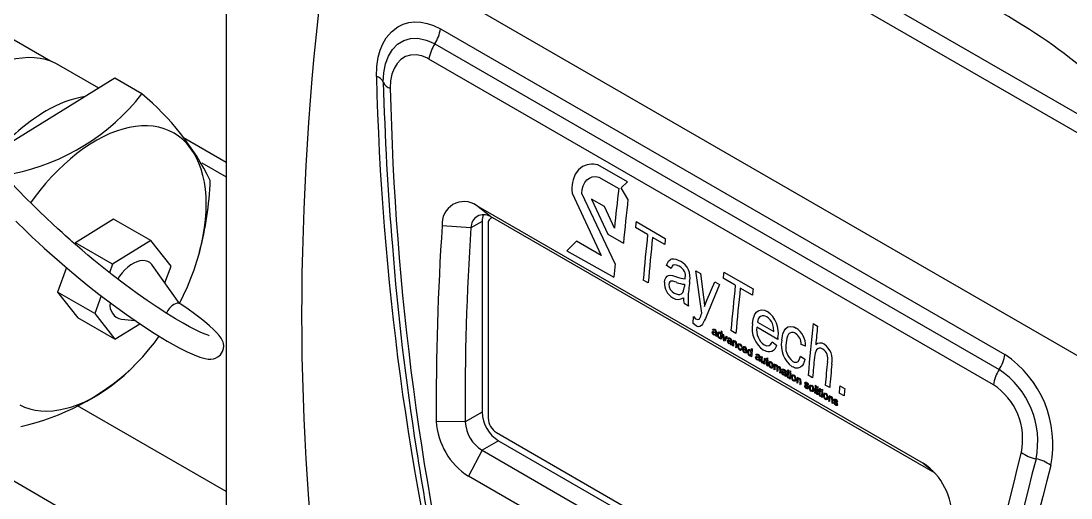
# Model space of a CAD drawing. Header units: millimetres. Extents: x 75 to 2075, y 25 to 1460.
# Drawn here: x 1575.1 to 1703.4, y 747.8 to 806.1 of the extents above; entities that cross this region are included whole.
import ezdxf

# ---------------------------------------------------------------- set-up
doc = ezdxf.new("R2010")
doc.units = ezdxf.units.MM
doc.header["$LTSCALE"] = 5

msp = doc.modelspace()

# ---------------------------------------------------------------- linework, layer by layer
at = {"color": 7, "linetype": 'Continuous', "lineweight": 25}
for p, q in [((1600.177, 935.187), (1600.177, 738.729)), ((1730.716, 779.456), (1641.823, 830.773)), ((1728.696, 778.289), (1639.803, 829.606)), ((1705.91, 764.216), (1617.017, 815.534)), ((1626.368, 805.143), (1695.313, 765.342)), ((1578.722, 801.215), (1573.531, 804.212)), ((1625.667, 803.316), (1694.612, 763.515)), ((1584.639, 797.913), (1579.744, 800.738)), ((1693.908, 761.658), (1624.962, 801.459)), ((1586.576, 799.111), (1571.033, 789.498)), ((1589.887, 797.2), (1586.576, 799.111)), ((1586.359, 742.845), (1491.677, 797.504)), ((1600.177, 788.829), (1594.984, 791.827)), ((1597.212, 788.792), (1600.177, 787.08)), ((1649.209, 786.464), (1645.587, 788.555)), ((1645.715, 787.045), (1648.136, 785.647)), ((1648.426, 785.708), (1649.209, 786.464)), ((1642.437, 785.054), (1646.01, 777.434)), ((1649.275, 784.353), (1648.426, 785.708)), ((1647.699, 776.433), (1643.626, 785.017)), ((1646.386, 783.424), (1644.811, 784.333)), ((1644.811, 784.333), (1646.798, 780.056)), ((1630.784, 783.556), (1685.332, 752.066)), ((1632.46, 782.211), (1630.784, 783.556)), ((1647.62, 780.794), (1646.386, 783.424)), ((1586.432, 781.894), (1581.769, 779.01)), ((1590.977, 779.27), (1586.432, 781.894)), ((1631.445, 781.624), (1630.095, 780.845)), ((1631.445, 781.624), (1631.445, 758.294)), ((1632.191, 781.355), (1632.191, 757.559)), ((1686.785, 750.849), (1632.46, 782.211)), ((1632.549, 782.045), (1632.487, 782.009)), ((1632.664, 782.093), (1632.549, 782.045)), ((1650.263, 781.607), (1653.835, 779.545)), ((1630.095, 780.845), (1626.578, 781.094)), ((1646.798, 780.056), (1648.714, 778.95)), ((1651.668, 780.012), (1650.186, 780.868)), ((1581.769, 779.01), (1581.708, 778.843)), ((1586.315, 776.386), (1581.769, 779.01)), ((1590.977, 779.27), (1586.315, 776.386)), ((1593.453, 776.132), (1590.977, 779.27)), ((1642.968, 779.191), (1641.785, 778.038)), ((1646.01, 777.434), (1642.968, 779.191)), ((1653.757, 778.806), (1652.275, 779.662)), ((1596.908, 777.746), (1596.949, 777.898)), ((1641.785, 778.038), (1647.558, 774.791)), ((1586.315, 776.386), (1585.936, 775.344)), ((1594.483, 771.587), (1591.194, 776.244)), ((1592.712, 774.094), (1593.453, 776.132)), ((1654.53, 775.845), (1653.999, 776.238)), ((1580.665, 775.97), (1579.582, 772.988)), ((1657.565, 775.565), (1658.126, 775.241)), ((1658.302, 770.401), (1657.565, 775.565)), ((1658.126, 775.241), (1658.51, 772.342)), ((1660.978, 775.422), (1664.549, 773.36)), ((1651.742, 774.099), (1651.135, 774.449)), ((1660.463, 773.892), (1658.808, 769.938)), ((1658.952, 772.069), (1659.901, 774.217)), ((1659.901, 774.217), (1660.463, 773.892)), ((1662.383, 773.827), (1660.9, 774.682)), ((1664.472, 772.621), (1662.989, 773.476)), ((1579.582, 772.988), (1582.057, 769.85)), ((1584.127, 770.364), (1579.582, 772.988)), ((1584.911, 772.522), (1584.127, 770.364)), ((1656.661, 771.259), (1656.122, 771.57)), ((1586.603, 767.226), (1582.057, 769.85)), ((1584.127, 770.364), (1586.603, 767.226)), ((1587.398, 769.668), (1589.044, 769.518)), ((1657.256, 769.121), (1657.257, 769.974)), ((1657.257, 769.974), (1657.541, 769.725)), ((1586.603, 767.226), (1589.642, 769.106)), ((1657.594, 768.841), (1657.256, 769.121)), ((1659.703, 768.279), (1659.603, 768.349)), ((1667.569, 767.196), (1665.008, 768.674)), ((1665.107, 769.307), (1667.092, 768.161)), ((1671.895, 769.12), (1672.434, 768.808)), ((1591.412, 766.786), (1592.007, 767.585)), ((1659.814, 768.125), (1660.003, 768.067)), ((1659.995, 767.969), (1659.818, 768.021)), ((1659.987, 767.616), (1659.974, 767.722)), ((1660.088, 767.558), (1659.987, 767.616)), ((1660.091, 767.854), (1660.088, 767.558)), ((1660.674, 767.219), (1660.573, 767.277)), ((1660.642, 768.223), (1660.754, 768.159)), ((1660.839, 767.841), (1660.944, 767.78)), ((1661, 767.031), (1660.839, 767.841)), ((1660.944, 767.78), (1661.038, 767.295)), ((1661.038, 767.295), (1661.064, 767.135)), ((1661.064, 767.135), (1661.112, 767.244)), ((1661.383, 767.527), (1661.107, 766.969)), ((1661.112, 767.244), (1661.278, 767.588)), ((1661.278, 767.588), (1661.383, 767.527)), ((1661.553, 767.211), (1661.453, 767.281)), ((1662.456, 767.913), (1661.85, 768.263)), ((1662.106, 767.109), (1662.197, 767.057)), ((1667.591, 767.396), (1667.569, 767.196)), ((1661.107, 766.969), (1661, 767.031)), ((1661.664, 767.057), (1661.853, 766.999)), ((1661.845, 766.901), (1661.667, 766.953)), ((1661.837, 766.548), (1661.824, 766.654)), ((1661.938, 766.49), (1661.837, 766.548)), ((1661.941, 766.786), (1661.938, 766.49)), ((1662.15, 766.367), (1662.049, 766.426)), ((1662.524, 766.151), (1662.423, 766.21)), ((1663.081, 766.098), (1663.181, 766.028)), ((1663.191, 766.265), (1663.088, 766.312)), ((1663.804, 765.745), (1663.349, 766.008)), ((1663.364, 766.101), (1663.711, 765.901)), ((1664.342, 766.088), (1664.453, 766.023)), ((1666.901, 766.892), (1667.433, 766.499)), ((1670.972, 766.353), (1670.425, 766.582)), ((1663.684, 765.712), (1663.785, 765.641)), ((1663.807, 765.775), (1663.804, 765.745)), ((1664.374, 765.083), (1664.273, 765.142)), ((1665, 765.221), (1664.9, 765.291)), ((1665.111, 765.067), (1665.3, 765.009)), ((1665.292, 764.912), (1665.114, 764.963)), ((1665.283, 764.558), (1665.271, 764.664)), ((1665.384, 764.5), (1665.283, 764.558)), ((1665.388, 764.797), (1665.384, 764.5)), ((1665.553, 765.119), (1665.654, 765.061)), ((1665.917, 764.909), (1666.028, 764.845)), ((1666.202, 764.642), (1666.131, 764.683)), ((1666.139, 764.781), (1666.21, 764.74)), ((1666.225, 764.911), (1666.332, 764.926)), ((1666.404, 764.526), (1666.303, 764.584)), ((1666.311, 764.682), (1666.412, 764.623)), ((1670.361, 765.153), (1670.892, 764.76)), ((1588.585, 763.597), (1588.954, 763.969)), ((1665.971, 764.161), (1665.87, 764.22)), ((1666.374, 763.916), (1666.297, 763.961)), ((1666.318, 764.051), (1666.362, 764.025)), ((1666.362, 764.025), (1666.374, 763.916)), ((1667.194, 763.455), (1667.093, 763.514)), ((1667.15, 764.197), (1667.241, 764.145)), ((1667.548, 763.251), (1667.447, 763.31)), ((1668.184, 763.383), (1668.084, 763.453)), ((1668.295, 763.229), (1668.484, 763.171)), ((1668.687, 763.31), (1668.757, 763.269)), ((1668.772, 763.44), (1668.879, 763.455)), ((1669.172, 763.158), (1669.071, 763.217)), ((1669.083, 763.351), (1669.184, 763.293)), ((1667.901, 763.047), (1667.8, 763.105)), ((1668.476, 763.074), (1668.298, 763.125)), ((1668.467, 762.72), (1668.455, 762.826)), ((1668.569, 762.662), (1668.467, 762.72)), ((1668.572, 762.959), (1668.569, 762.662)), ((1668.749, 763.172), (1668.678, 763.213)), ((1668.921, 762.445), (1668.844, 762.49)), ((1668.951, 763.055), (1668.85, 763.113)), ((1668.859, 763.211), (1668.96, 763.153)), ((1668.865, 762.58), (1668.909, 762.555)), ((1668.909, 762.555), (1668.921, 762.445)), ((1669.104, 762.353), (1669.003, 762.411)), ((1669.061, 763.094), (1669.162, 763.036)), ((1669.95, 762.581), (1670.041, 762.528)), ((1671.823, 762.506), (1671.284, 762.817)), ((1669.994, 761.839), (1669.893, 761.897)), ((1670.368, 761.623), (1670.267, 761.682)), ((1670.83, 761.574), (1670.932, 761.528)), ((1671.198, 761.41), (1671.099, 761.506)), ((1671.33, 761.592), (1671.227, 761.639)), ((1672.145, 761.583), (1672.246, 761.524)), ((1672.376, 761.18), (1672.477, 761.122)), ((1672.488, 761.244), (1672.387, 761.303)), ((1672.398, 761.437), (1672.499, 761.379)), ((1672.641, 760.925), (1672.57, 760.966)), ((1672.578, 761.064), (1672.649, 761.023)), ((1672.664, 761.194), (1672.771, 761.209)), ((1672.843, 760.809), (1672.742, 760.867)), ((1672.75, 760.965), (1672.851, 760.906)), ((1672.952, 760.848), (1673.053, 760.789)), ((1673.064, 760.912), (1672.963, 760.97)), ((1672.974, 761.104), (1673.075, 761.046)), ((1673.912, 761.3), (1673.373, 761.611)), ((1675.138, 761.536), (1675.744, 761.186)), ((1672.167, 760.584), (1672.066, 760.643)), ((1672.42, 760.439), (1672.319, 760.497)), ((1672.813, 760.199), (1672.735, 760.244)), ((1672.757, 760.334), (1672.801, 760.308)), ((1672.801, 760.308), (1672.813, 760.199)), ((1672.996, 760.106), (1672.895, 760.164)), ((1673.885, 759.592), (1673.784, 759.651)), ((1673.842, 760.334), (1673.933, 760.282)), ((1674.259, 759.377), (1674.158, 759.435)), ((1674.398, 759.514), (1674.5, 759.468)), ((1674.766, 759.35), (1674.667, 759.447)), ((1674.898, 759.533), (1674.796, 759.579)), ((1675.664, 760.289), (1675.058, 760.639)), ((1600.177, 748.586), (1582.024, 759.065)), ((1631.445, 758.294), (1629.374, 757.099)), ((1629.374, 757.099), (1625.851, 757.171)), ((1633.201, 755.809), (1687.957, 724.199)), ((1633.465, 754.795), (1631.461, 753.639)), ((1633.465, 754.795), (1687.962, 723.335)), ((1631.461, 753.639), (1629.778, 750.493)), ((1631.461, 753.639), (1686.01, 722.149)), ((1685.332, 752.066), (1686.499, 751.129)), ((1684.326, 719.003), (1629.778, 750.493))]:
    msp.add_line(p, q, dxfattribs=at)
at = {"color": 7, "linetype": 'Continuous', "lineweight": 25, "flags": 128}
for points in [[(1618.542, 799.345), (1618.576, 800.558), (1618.75, 801.699), (1618.993, 802.559), (1619.324, 803.347), (1619.736, 804.047), (1620.386, 804.813), (1621.15, 805.402), (1621.794, 805.72), (1622.486, 805.925), (1623.212, 806.012), (1623.961, 805.981), (1624.729, 805.832), (1625.503, 805.571), (1626.368, 805.143)], [(1619.386, 798.623), (1619.432, 799.777), (1619.642, 800.874), (1619.998, 801.821), (1620.51, 802.644), (1621.136, 803.275), (1621.891, 803.73), (1622.708, 803.969), (1623.613, 804), (1624.618, 803.79), (1625.144, 803.585), (1625.667, 803.316)], [(1624.962, 801.459), (1624.78, 801.559), (1624.077, 801.846), (1623.382, 801.978), (1622.713, 801.949), (1622.093, 801.761), (1621.539, 801.42), (1621.067, 800.936), (1620.691, 800.324), (1620.422, 799.601), (1620.267, 798.787), (1620.231, 797.905)], [(1579.744, 800.738), (1579.378, 800.935), (1578.763, 801.2), (1578.118, 801.404), (1577.444, 801.545), (1576.743, 801.624), (1576.019, 801.64), (1575.274, 801.593), (1574.51, 801.483), (1573.73, 801.311), (1572.937, 801.076), (1572.135, 800.781), (1571.325, 800.426), (1570.51, 800.012), (1569.694, 799.541), (1568.88, 799.015), (1568.07, 798.434), (1567.267, 797.803), (1566.474, 797.122), (1565.695, 796.394), (1565.55, 796.253)], [(1594.478, 771.595), (1594.979, 772.597), (1595.45, 773.627), (1595.882, 774.665), (1596.271, 775.708), (1596.618, 776.752), (1596.92, 777.792), (1597.177, 778.825), (1597.387, 779.848), (1597.551, 780.856), (1597.667, 781.847), (1597.734, 782.816), (1597.754, 783.761), (1597.725, 784.677), (1597.648, 785.561), (1597.523, 786.411), (1597.35, 787.224), (1597.131, 787.995), (1596.865, 788.723), (1596.555, 789.406), (1596.2, 790.039), (1595.802, 790.623), (1595.363, 791.153), (1594.884, 791.628), (1594.367, 792.047), (1593.814, 792.409), (1593.226, 792.711), (1592.607, 792.952), (1591.957, 793.133), (1591.28, 793.252), (1590.578, 793.309), (1589.853, 793.303), (1589.108, 793.235), (1588.345, 793.104), (1587.568, 792.912), (1586.779, 792.659), (1585.981, 792.346), (1585.177, 791.974), (1584.369, 791.544), (1583.561, 791.058), (1582.755, 790.518), (1581.955, 789.925), (1581.162, 789.282), (1580.381, 788.591), (1579.614, 787.855), (1578.863, 787.076), (1578.132, 786.256), (1577.422, 785.399), (1576.737, 784.509), (1576.292, 783.893)], [(1645.587, 788.555), (1645.304, 788.591), (1645.049, 788.613), (1644.8, 788.616), (1644.547, 788.595), (1644.299, 788.548), (1643.722, 788.324), (1643.228, 787.932), (1642.841, 787.381), (1642.57, 786.7), (1642.495, 786.39), (1642.448, 786.074), (1642.428, 785.758), (1642.427, 785.426), (1642.437, 785.054)], [(1598.109, 767.648), (1598.111, 767.651), (1598.05, 767.68), (1597.885, 767.735), (1597.514, 767.874), (1597.013, 768.091), (1596.374, 768.397), (1595.705, 768.744), (1594.915, 769.18), (1593.997, 769.715), (1592.944, 770.361), (1591.759, 771.125), (1590.535, 771.949), (1589.315, 772.805), (1587.749, 773.95), (1586.244, 775.099), (1584.822, 776.227), (1584.031, 776.873), (1583.279, 777.498), (1582.585, 778.086), (1582.008, 778.582), (1581.629, 778.912), (1581.334, 779.171), (1581.12, 779.36), (1580.878, 779.574), (1580.55, 779.868), (1580.134, 780.243), (1579.628, 780.704), (1578.969, 781.314), (1578.199, 782.038), (1577.377, 782.826), (1576.553, 783.632), (1575.728, 784.456), (1573.886, 786.358)], [(1643.626, 785.017), (1643.679, 785.517), (1643.809, 785.973), (1644.004, 786.361), (1644.261, 786.681), (1644.57, 786.922), (1644.917, 787.068), (1645.31, 787.114), (1645.715, 787.045)], [(1574.497, 781.647), (1575.756, 780.42), (1576.542, 779.672), (1577.277, 778.985), (1577.963, 778.355), (1578.601, 777.777), (1579.215, 777.23), (1579.809, 776.708), (1580.464, 776.14), (1581.337, 775.399), (1582.352, 774.554), (1583.496, 773.628), (1584.648, 772.722), (1586.381, 771.408), (1588.013, 770.227), (1589.739, 769.039), (1591.396, 767.962), (1592.982, 766.999), (1594.452, 766.177), (1595.423, 765.684), (1596.265, 765.302), (1596.98, 765.027), (1597.304, 764.926), (1597.641, 764.844), (1597.984, 764.794), (1598.321, 764.786), (1598.644, 764.83), (1598.891, 764.907), (1599.172, 765.051), (1599.489, 765.322), (1599.752, 765.725), (1599.867, 766.1), (1599.89, 766.366), (1599.887, 766.472), (1599.877, 766.577), (1599.855, 766.7), (1599.805, 766.875), (1599.716, 767.087), (1599.569, 767.343), (1599.345, 767.655), (1599.017, 768.035), (1598.644, 768.414), (1598.16, 768.86), (1597.543, 769.381), (1596.979, 769.828), (1596.315, 770.33), (1595.541, 770.89), (1594.641, 771.515)], [(1591.194, 776.244), (1591.094, 776.37), (1590.867, 776.577), (1590.602, 776.725), (1590.306, 776.811), (1589.982, 776.833), (1589.637, 776.792), (1589.276, 776.687), (1588.908, 776.521), (1588.537, 776.296), (1588.17, 776.017), (1587.815, 775.688), (1587.477, 775.316), (1587.162, 774.908), (1586.938, 774.569)], [(1653.999, 776.238), (1654.06, 776.421), (1654.14, 776.6), (1654.23, 776.748), (1654.407, 776.927), (1654.512, 776.989), (1654.625, 777.028), (1654.875, 777.043), (1655.138, 776.988), (1655.31, 776.926), (1655.494, 776.841), (1655.672, 776.745)], [(1655.528, 776.134), (1655.21, 776.284), (1654.902, 776.32), (1654.772, 776.257), (1654.672, 776.145), (1654.53, 775.845)], [(1653.736, 774.21), (1653.787, 774.494), (1653.89, 774.733), (1654.043, 774.912), (1654.238, 775.021), (1654.457, 775.054), (1654.704, 775.021), (1655.199, 774.854)], [(1656.258, 774.588), (1656.26, 774.611), (1656.263, 774.635), (1656.265, 774.658), (1656.267, 774.681), (1656.269, 774.705), (1656.272, 774.728), (1656.274, 774.751), (1656.276, 774.775)], [(1655.188, 774.171), (1654.996, 774.243), (1654.797, 774.304), (1654.617, 774.329), (1654.488, 774.3), (1654.384, 774.222), (1654.313, 774.096), (1654.291, 774.019), (1654.279, 773.935)], [(1654.935, 772.855), (1655.397, 772.692), (1655.614, 772.699), (1655.81, 772.77), (1655.967, 772.917), (1656.072, 773.132), (1656.17, 773.662)], [(1658.51, 772.342), (1658.58, 771.77), (1658.635, 771.204)], [(1658.635, 771.204), (1658.783, 771.645), (1658.952, 772.069)], [(1657.541, 769.725), (1657.795, 769.63), (1657.91, 769.648), (1657.96, 769.675), (1658.004, 769.713)], [(1658.808, 769.938), (1658.724, 769.744), (1658.631, 769.536), (1658.558, 769.381), (1658.475, 769.215), (1658.38, 769.05), (1658.236, 768.874), (1658.054, 768.76), (1657.833, 768.748), (1657.714, 768.782), (1657.594, 768.841)], [(1664.481, 769.11), (1664.516, 769.398), (1664.565, 769.667), (1664.636, 769.929), (1664.788, 770.283), (1664.995, 770.558), (1665.266, 770.742), (1665.585, 770.818), (1665.934, 770.772), (1666.114, 770.704), (1666.294, 770.613)], [(1659.603, 768.349), (1659.646, 768.427), (1659.679, 768.45), (1659.719, 768.459), (1659.806, 768.442), (1659.895, 768.398)], [(1659.873, 768.309), (1659.814, 768.337), (1659.769, 768.345), (1659.75, 768.341), (1659.733, 768.328), (1659.703, 768.279)], [(1667.092, 768.161), (1667.066, 768.639), (1666.931, 769.129)], [(1668.056, 767.091), (1668.089, 767.371), (1668.138, 767.641), (1668.203, 767.894), (1668.341, 768.243), (1668.539, 768.525), (1668.8, 768.712), (1669.11, 768.788), (1669.451, 768.743), (1669.541, 768.713), (1669.627, 768.678), (1669.802, 768.588)], [(1659.557, 768.052), (1659.566, 768.098), (1659.587, 768.134), (1659.615, 768.157), (1659.652, 768.168), (1659.729, 768.157), (1659.814, 768.125)], [(1659.818, 768.021), (1659.721, 768.053), (1659.697, 768.052), (1659.678, 768.043), (1659.665, 768.025), (1659.659, 767.999)], [(1659.974, 767.722), (1659.866, 767.703), (1659.746, 767.742)], [(1659.778, 767.826), (1659.854, 767.795), (1659.925, 767.797), (1659.953, 767.814), (1659.974, 767.844), (1659.992, 767.929)], [(1659.992, 767.929), (1659.992, 767.934), (1659.993, 767.939), (1659.993, 767.944), (1659.993, 767.949), (1659.994, 767.954), (1659.994, 767.959), (1659.995, 767.964), (1659.995, 767.969)], [(1660.003, 768.067), (1660.004, 768.07), (1660.004, 768.074), (1660.004, 768.077), (1660.005, 768.081), (1660.005, 768.084), (1660.005, 768.088), (1660.005, 768.091), (1660.006, 768.095)], [(1660.091, 767.854), (1660.093, 767.874), (1660.095, 767.893), (1660.096, 767.912), (1660.098, 767.931), (1660.1, 767.95), (1660.101, 767.97), (1660.103, 767.989), (1660.104, 768.008)], [(1660.187, 767.858), (1660.211, 767.98), (1660.266, 768.07), (1660.308, 768.096), (1660.356, 768.104), (1660.407, 768.096), (1660.463, 768.071)], [(1660.463, 767.968), (1660.425, 767.984), (1660.391, 767.985), (1660.36, 767.975), (1660.334, 767.953), (1660.305, 767.894), (1660.288, 767.799)], [(1660.427, 767.451), (1660.464, 767.436), (1660.497, 767.432), (1660.529, 767.441), (1660.555, 767.459), (1660.589, 767.522), (1660.604, 767.604)], [(1660.573, 767.277), (1660.574, 767.289), (1660.575, 767.3), (1660.576, 767.312), (1660.577, 767.323), (1660.578, 767.335), (1660.579, 767.346), (1660.58, 767.358), (1660.581, 767.369)], [(1661.407, 766.984), (1661.416, 767.031), (1661.437, 767.066), (1661.465, 767.089), (1661.501, 767.1), (1661.579, 767.089), (1661.664, 767.057)], [(1661.453, 767.281), (1661.496, 767.359), (1661.529, 767.382), (1661.568, 767.391), (1661.656, 767.374), (1661.745, 767.331)], [(1661.722, 767.241), (1661.663, 767.269), (1661.619, 767.278), (1661.6, 767.273), (1661.582, 767.26), (1661.553, 767.211)], [(1669.743, 767.928), (1669.621, 767.989), (1669.5, 768.03), (1669.383, 768.049), (1669.268, 768.044), (1669.062, 767.97), (1668.973, 767.904), (1668.895, 767.819), (1668.774, 767.605), (1668.689, 767.354), (1668.633, 767.08), (1668.596, 766.792)], [(1574.964, 759.177), (1575.568, 758.905), (1576.203, 758.694), (1576.867, 758.544), (1577.557, 758.456), (1578.271, 758.431), (1579.006, 758.468), (1579.76, 758.567), (1580.53, 758.728), (1581.314, 758.951), (1582.108, 759.234), (1582.909, 759.577), (1583.716, 759.978), (1584.524, 760.436), (1585.331, 760.949), (1586.135, 761.516), (1586.931, 762.134), (1587.718, 762.801), (1588.493, 763.515), (1589.252, 764.274), (1589.994, 765.073), (1590.714, 765.912), (1591.412, 766.786)], [(1661.667, 766.953), (1661.571, 766.985), (1661.546, 766.984), (1661.528, 766.975), (1661.515, 766.957), (1661.508, 766.931)], [(1661.824, 766.654), (1661.716, 766.635), (1661.595, 766.674)], [(1661.627, 766.758), (1661.704, 766.727), (1661.775, 766.73), (1661.803, 766.746), (1661.824, 766.776), (1661.842, 766.861)], [(1661.842, 766.861), (1661.842, 766.866), (1661.842, 766.871), (1661.843, 766.876), (1661.843, 766.881), (1661.844, 766.886), (1661.844, 766.891), (1661.845, 766.896), (1661.845, 766.901)], [(1661.853, 766.999), (1661.853, 767.003), (1661.854, 767.006), (1661.854, 767.01), (1661.854, 767.013), (1661.855, 767.016), (1661.855, 767.02), (1661.855, 767.023), (1661.856, 767.027)], [(1661.941, 766.786), (1661.943, 766.806), (1661.944, 766.825), (1661.946, 766.844), (1661.948, 766.863), (1661.949, 766.883), (1661.951, 766.902), (1661.953, 766.921), (1661.954, 766.94)], [(1662.354, 766.877), (1662.315, 766.894), (1662.28, 766.901), (1662.251, 766.897), (1662.226, 766.882), (1662.208, 766.856), (1662.195, 766.822), (1662.181, 766.74)], [(1662.189, 766.959), (1662.19, 766.971), (1662.191, 766.983), (1662.192, 766.995), (1662.193, 767.008), (1662.194, 767.02), (1662.195, 767.032), (1662.196, 767.044), (1662.197, 767.057)], [(1662.674, 766.424), (1662.699, 766.551), (1662.726, 766.604), (1662.762, 766.639), (1662.808, 766.659), (1662.861, 766.661), (1662.974, 766.621)], [(1662.966, 766.523), (1662.926, 766.54), (1662.89, 766.547), (1662.856, 766.541), (1662.827, 766.523), (1662.806, 766.494), (1662.79, 766.455), (1662.775, 766.367)], [(1662.919, 766.013), (1662.976, 765.992), (1663.002, 765.993), (1663.026, 766.002), (1663.059, 766.037), (1663.081, 766.098)], [(1663.249, 766.085), (1663.277, 766.214), (1663.306, 766.266), (1663.344, 766.302), (1663.392, 766.321), (1663.447, 766.323), (1663.563, 766.281)], [(1663.679, 766.049), (1663.624, 766.129), (1663.555, 766.183)], [(1663.887, 765.723), (1663.91, 765.844), (1663.966, 765.935), (1664.007, 765.96), (1664.055, 765.968), (1664.106, 765.96), (1664.162, 765.935)], [(1664.162, 765.833), (1664.125, 765.848), (1664.09, 765.85), (1664.059, 765.839), (1664.033, 765.817), (1664.004, 765.758), (1663.988, 765.664)], [(1667.433, 766.499), (1667.368, 766.323), (1667.292, 766.162), (1667.2, 766.016), (1667.036, 765.835), (1666.836, 765.713), (1666.61, 765.657), (1666.36, 765.67), (1666.188, 765.714), (1666.016, 765.783), (1665.842, 765.873)], [(1665.906, 766.522), (1666.223, 766.402), (1666.512, 766.437), (1666.738, 766.619), (1666.826, 766.748), (1666.901, 766.892)], [(1673.06, 766.013), (1672.845, 766.104), (1672.639, 766.118), (1672.454, 766.056), (1672.306, 765.924), (1672.131, 765.503), (1672.052, 765.003)], [(1663.785, 765.641), (1663.741, 765.567), (1663.673, 765.53), (1663.59, 765.535), (1663.504, 765.573)], [(1664.127, 765.316), (1664.163, 765.3), (1664.196, 765.297), (1664.228, 765.305), (1664.255, 765.324), (1664.289, 765.387), (1664.303, 765.469)], [(1664.273, 765.142), (1664.274, 765.153), (1664.275, 765.165), (1664.275, 765.176), (1664.276, 765.188), (1664.277, 765.199), (1664.278, 765.211), (1664.279, 765.222), (1664.28, 765.233)], [(1664.854, 764.995), (1664.863, 765.041), (1664.883, 765.077), (1664.912, 765.099), (1664.948, 765.11), (1665.026, 765.1), (1665.111, 765.067)], [(1664.9, 765.291), (1664.943, 765.37), (1664.976, 765.392), (1665.015, 765.401), (1665.102, 765.384), (1665.192, 765.341)], [(1665.114, 764.963), (1665.018, 764.995), (1664.993, 764.994), (1664.975, 764.985), (1664.962, 764.967), (1664.955, 764.942)], [(1665.169, 765.251), (1665.11, 765.279), (1665.066, 765.288), (1665.047, 765.283), (1665.029, 765.271), (1665, 765.221)], [(1665.271, 764.664), (1665.163, 764.645), (1665.042, 764.685)], [(1665.074, 764.768), (1665.151, 764.738), (1665.222, 764.74), (1665.25, 764.756), (1665.27, 764.786), (1665.288, 764.871)], [(1665.288, 764.871), (1665.289, 764.876), (1665.289, 764.881), (1665.29, 764.886), (1665.29, 764.891), (1665.291, 764.896), (1665.291, 764.901), (1665.291, 764.907), (1665.292, 764.912)], [(1665.3, 765.009), (1665.3, 765.013), (1665.301, 765.016), (1665.301, 765.02), (1665.301, 765.023), (1665.301, 765.027), (1665.302, 765.03), (1665.302, 765.034), (1665.302, 765.037)], [(1665.388, 764.797), (1665.39, 764.816), (1665.391, 764.835), (1665.393, 764.854), (1665.395, 764.873), (1665.396, 764.893), (1665.398, 764.912), (1665.399, 764.931), (1665.401, 764.95)], [(1666.131, 764.683), (1666.132, 764.695), (1666.133, 764.708), (1666.134, 764.72), (1666.135, 764.732), (1666.136, 764.744), (1666.137, 764.756), (1666.138, 764.769), (1666.139, 764.781)], [(1666.21, 764.74), (1666.212, 764.761), (1666.214, 764.783), (1666.216, 764.804), (1666.218, 764.825), (1666.219, 764.847), (1666.221, 764.868), (1666.223, 764.89), (1666.225, 764.911)], [(1666.404, 764.526), (1666.405, 764.538), (1666.406, 764.55), (1666.407, 764.562), (1666.408, 764.574), (1666.409, 764.587), (1666.41, 764.599), (1666.411, 764.611), (1666.412, 764.623)], [(1670.892, 764.76), (1670.841, 764.561), (1670.775, 764.366), (1670.698, 764.195), (1670.545, 763.963), (1670.361, 763.799), (1670.133, 763.699), (1670.011, 763.677), (1669.882, 763.674), (1669.755, 763.691), (1669.612, 763.729), (1669.474, 763.784), (1669.336, 763.856)], [(1669.396, 764.507), (1669.575, 764.427), (1669.743, 764.398), (1669.907, 764.425), (1670.046, 764.501), (1670.245, 764.781), (1670.361, 765.153)], [(1665.718, 764.397), (1665.78, 764.375), (1665.808, 764.377), (1665.834, 764.388)], [(1665.87, 764.22), (1665.871, 764.233), (1665.872, 764.245), (1665.873, 764.258), (1665.874, 764.271), (1665.875, 764.283), (1665.876, 764.296), (1665.877, 764.309), (1665.878, 764.321)], [(1666.269, 764.179), (1666.267, 764.142), (1666.272, 764.102)], [(1666.444, 764.246), (1666.471, 764.374), (1666.499, 764.426), (1666.537, 764.461), (1666.584, 764.479), (1666.638, 764.482), (1666.752, 764.44)], [(1666.741, 764.344), (1666.7, 764.361), (1666.663, 764.367), (1666.63, 764.36), (1666.6, 764.342), (1666.578, 764.315), (1666.561, 764.276), (1666.545, 764.188)], [(1667.001, 763.933), (1666.975, 763.802), (1666.947, 763.748), (1666.91, 763.712), (1666.863, 763.693), (1666.809, 763.69), (1666.692, 763.732)], [(1666.703, 763.828), (1666.744, 763.811), (1666.781, 763.806), (1666.814, 763.812), (1666.844, 763.83), (1666.866, 763.858), (1666.882, 763.894), (1666.899, 763.984)], [(1667.393, 763.967), (1667.352, 763.985), (1667.317, 763.99), (1667.288, 763.983), (1667.264, 763.963), (1667.239, 763.906), (1667.223, 763.81)], [(1667.233, 764.048), (1667.234, 764.06), (1667.235, 764.072), (1667.236, 764.085), (1667.237, 764.097), (1667.238, 764.109), (1667.239, 764.121), (1667.24, 764.133), (1667.241, 764.145)], [(1667.746, 763.764), (1667.682, 763.786), (1667.652, 763.784), (1667.627, 763.772), (1667.608, 763.75), (1667.594, 763.72), (1667.581, 763.648)], [(1668.038, 763.157), (1668.047, 763.203), (1668.067, 763.238), (1668.096, 763.261), (1668.132, 763.272), (1668.21, 763.261), (1668.295, 763.229)], [(1668.084, 763.453), (1668.127, 763.531), (1668.16, 763.554), (1668.199, 763.563), (1668.286, 763.546), (1668.376, 763.503)], [(1668.353, 763.413), (1668.294, 763.441), (1668.25, 763.45), (1668.231, 763.445), (1668.213, 763.433), (1668.184, 763.383)], [(1668.678, 763.213), (1668.679, 763.225), (1668.68, 763.237), (1668.682, 763.249), (1668.683, 763.261), (1668.684, 763.274), (1668.685, 763.286), (1668.686, 763.298), (1668.687, 763.31)], [(1668.757, 763.269), (1668.759, 763.291), (1668.761, 763.312), (1668.763, 763.334), (1668.765, 763.355), (1668.767, 763.376), (1668.768, 763.398), (1668.77, 763.419), (1668.772, 763.44)], [(1669.071, 763.217), (1669.073, 763.233), (1669.074, 763.25), (1669.075, 763.267), (1669.077, 763.284), (1669.078, 763.3), (1669.08, 763.317), (1669.081, 763.334), (1669.083, 763.351)], [(1669.172, 763.158), (1669.174, 763.175), (1669.175, 763.192), (1669.177, 763.209), (1669.178, 763.225), (1669.179, 763.242), (1669.181, 763.259), (1669.182, 763.276), (1669.184, 763.293)], [(1668.298, 763.125), (1668.202, 763.157), (1668.177, 763.156), (1668.159, 763.147), (1668.146, 763.129), (1668.139, 763.103)], [(1668.455, 762.826), (1668.347, 762.807), (1668.226, 762.847)], [(1668.258, 762.93), (1668.335, 762.9), (1668.406, 762.902), (1668.434, 762.918), (1668.454, 762.948), (1668.472, 763.033)], [(1668.472, 763.033), (1668.473, 763.038), (1668.473, 763.043), (1668.474, 763.048), (1668.474, 763.053), (1668.475, 763.058), (1668.475, 763.063), (1668.475, 763.068), (1668.476, 763.074)], [(1668.484, 763.171), (1668.484, 763.175), (1668.485, 763.178), (1668.485, 763.182), (1668.485, 763.185), (1668.486, 763.189), (1668.486, 763.192), (1668.486, 763.196), (1668.486, 763.199)], [(1668.572, 762.959), (1668.574, 762.978), (1668.575, 762.997), (1668.577, 763.016), (1668.579, 763.035), (1668.58, 763.055), (1668.582, 763.074), (1668.583, 763.093), (1668.585, 763.112)], [(1668.816, 762.709), (1668.814, 762.671), (1668.819, 762.631)], [(1668.951, 763.055), (1668.952, 763.067), (1668.953, 763.079), (1668.954, 763.092), (1668.955, 763.104), (1668.957, 763.116), (1668.958, 763.128), (1668.959, 763.141), (1668.96, 763.153)], [(1669.244, 762.63), (1669.27, 762.758), (1669.299, 762.81), (1669.337, 762.845), (1669.384, 762.863), (1669.438, 762.865), (1669.552, 762.824)], [(1669.541, 762.727), (1669.5, 762.745), (1669.463, 762.75), (1669.43, 762.744), (1669.4, 762.726), (1669.378, 762.699), (1669.361, 762.66), (1669.345, 762.572)], [(1669.801, 762.316), (1669.775, 762.186), (1669.747, 762.132), (1669.71, 762.096), (1669.663, 762.076), (1669.609, 762.074), (1669.492, 762.116)], [(1669.503, 762.212), (1669.544, 762.195), (1669.58, 762.189), (1669.614, 762.196), (1669.644, 762.214), (1669.666, 762.241), (1669.682, 762.277), (1669.699, 762.368)], [(1670.197, 762.349), (1670.158, 762.366), (1670.124, 762.373), (1670.095, 762.369), (1670.07, 762.354), (1670.052, 762.328), (1670.039, 762.294), (1670.025, 762.212)], [(1670.033, 762.431), (1670.034, 762.443), (1670.035, 762.455), (1670.036, 762.467), (1670.037, 762.48), (1670.038, 762.492), (1670.039, 762.504), (1670.04, 762.516), (1670.041, 762.528)], [(1670.875, 761.855), (1670.885, 761.901), (1670.903, 761.934), (1670.929, 761.955), (1670.963, 761.966), (1671.03, 761.959), (1671.116, 761.921)], [(1671.111, 761.821), (1671.056, 761.846), (1671.016, 761.852), (1671.001, 761.848), (1670.989, 761.839), (1670.981, 761.826), (1670.977, 761.808)], [(1671.002, 761.731), (1671.039, 761.692), (1671.105, 761.629)], [(1671.325, 761.285), (1671.315, 761.237), (1671.295, 761.199), (1671.267, 761.175), (1671.229, 761.162), (1671.146, 761.171), (1671.06, 761.211)], [(1671.075, 761.304), (1671.126, 761.281), (1671.166, 761.273), (1671.187, 761.277), (1671.204, 761.287), (1671.216, 761.304), (1671.223, 761.33)], [(1671.417, 761.375), (1671.444, 761.503), (1671.472, 761.555), (1671.51, 761.59), (1671.557, 761.608), (1671.611, 761.611), (1671.725, 761.569)], [(1671.714, 761.473), (1671.674, 761.49), (1671.637, 761.496), (1671.603, 761.489), (1671.573, 761.471), (1671.552, 761.445), (1671.534, 761.405), (1671.518, 761.317)], [(1671.974, 761.062), (1671.948, 760.931), (1671.92, 760.877), (1671.883, 760.841), (1671.836, 760.822), (1671.782, 760.819), (1671.666, 760.861)], [(1671.676, 760.957), (1671.717, 760.94), (1671.754, 760.935), (1671.787, 760.941), (1671.817, 760.959), (1671.839, 760.987), (1671.855, 761.023), (1671.872, 761.113)], [(1672.387, 761.303), (1672.388, 761.319), (1672.389, 761.336), (1672.391, 761.353), (1672.392, 761.37), (1672.394, 761.387), (1672.395, 761.403), (1672.397, 761.42), (1672.398, 761.437)], [(1672.488, 761.244), (1672.489, 761.261), (1672.491, 761.278), (1672.492, 761.295), (1672.493, 761.311), (1672.495, 761.328), (1672.496, 761.345), (1672.498, 761.362), (1672.499, 761.379)], [(1672.57, 760.966), (1672.571, 760.978), (1672.572, 760.99), (1672.573, 761.003), (1672.574, 761.015), (1672.575, 761.027), (1672.576, 761.039), (1672.577, 761.052), (1672.578, 761.064)], [(1672.649, 761.023), (1672.651, 761.044), (1672.653, 761.066), (1672.655, 761.087), (1672.656, 761.108), (1672.658, 761.13), (1672.66, 761.151), (1672.662, 761.172), (1672.664, 761.194)], [(1672.843, 760.809), (1672.844, 760.821), (1672.845, 760.833), (1672.846, 760.845), (1672.847, 760.857), (1672.848, 760.87), (1672.849, 760.882), (1672.85, 760.894), (1672.851, 760.906)], [(1672.963, 760.97), (1672.964, 760.987), (1672.966, 761.004), (1672.967, 761.02), (1672.968, 761.037), (1672.97, 761.054), (1672.971, 761.071), (1672.973, 761.088), (1672.974, 761.104)], [(1673.064, 760.912), (1673.065, 760.928), (1673.067, 760.945), (1673.068, 760.962), (1673.07, 760.979), (1673.071, 760.996), (1673.072, 761.012), (1673.074, 761.029), (1673.075, 761.046)], [(1672.708, 760.462), (1672.706, 760.425), (1672.711, 760.385)], [(1673.136, 760.383), (1673.162, 760.511), (1673.19, 760.563), (1673.228, 760.598), (1673.275, 760.616), (1673.329, 760.619), (1673.444, 760.577)], [(1673.433, 760.481), (1673.392, 760.498), (1673.355, 760.504), (1673.322, 760.497), (1673.292, 760.479), (1673.27, 760.453), (1673.253, 760.413), (1673.237, 760.325)], [(1673.692, 760.07), (1673.666, 759.939), (1673.639, 759.885), (1673.601, 759.849), (1673.554, 759.83), (1673.5, 759.827), (1673.384, 759.869)], [(1673.395, 759.965), (1673.435, 759.948), (1673.472, 759.943), (1673.506, 759.949), (1673.536, 759.967), (1673.558, 759.995), (1673.574, 760.031), (1673.591, 760.121)], [(1674.089, 760.102), (1674.05, 760.12), (1674.016, 760.126), (1673.986, 760.122), (1673.962, 760.107), (1673.943, 760.082), (1673.93, 760.048), (1673.917, 759.965)], [(1673.924, 760.184), (1673.926, 760.196), (1673.927, 760.209), (1673.928, 760.221), (1673.929, 760.233), (1673.93, 760.245), (1673.931, 760.257), (1673.932, 760.27), (1673.933, 760.282)], [(1674.443, 759.796), (1674.453, 759.841), (1674.471, 759.874), (1674.497, 759.895), (1674.531, 759.906), (1674.599, 759.899), (1674.684, 759.861)], [(1674.679, 759.761), (1674.625, 759.786), (1674.584, 759.793), (1674.569, 759.788), (1674.558, 759.78), (1674.549, 759.766), (1674.545, 759.748)], [(1674.57, 759.671), (1674.607, 759.632), (1674.674, 759.569)], [(1674.893, 759.225), (1674.884, 759.177), (1674.863, 759.139), (1674.835, 759.115), (1674.797, 759.103), (1674.714, 759.112), (1674.628, 759.151)], [(1674.644, 759.244), (1674.694, 759.221), (1674.734, 759.213), (1674.755, 759.217), (1674.772, 759.227), (1674.785, 759.244), (1674.791, 759.27)]]:
    msp.add_lwpolyline(points, dxfattribs=at)
at = {"color": 7, "linetype": 'Continuous', "lineweight": 25}
for centre, radius, start, end in [((1680.877, 781.639), 29.135, 56.69052, 97.78516), ((1661.369, 747.727), 68.229, 35.63314, 58.63959), ((1621.922, 805.8), 4.493, 326.44051, 351.59826), ((1629.395, 800.839), 4.476, 146.40645, 172.03996), ((1954.611, 807.475), 336.167, 181.38588, 193.90712), ((1618.286, 798.192), 1.181, 21.40708, 77.51346), ((1620.482, 799.056), 1.178, 201.59997, 257.7122), ((1956.356, 807.101), 337.077, 181.44135, 184.85153), ((1957.779, 805.347), 337.63, 181.263, 193.7887), ((1568.819, 813.674), 26.744, 281.49759, 321.97484), ((1585.191, 783.461), 13.601, 99.40708, 121.00921), ((1569.401, 772.448), 32.129, 26.15165, 50.38684), ((1590.592, 774.374), 24.172, 120.8866, 138.45211), ((1560.225, 787.907), 38.038, 344.75369, 358.04446), ((2010.807, 744.635), 364.982, 173.54818, 174.31436), ((1629.251, 781.351), 2.685, 55.18836, 185.49542), ((2010.548, 744.094), 363.51, 173.64134, 174.49756), ((1633.323, 781.679), 1.879, 154.66122, 181.65904), ((1631.645, 780.891), 1.551, 58.32756, 181.68084), ((1632.809, 781.458), 0.626, 100.35262, 189.41599), ((2012.248, 743.338), 364.002, 173.96517, 174.08218), ((1946.614, 759.396), 320.771, 176.12132, 180.39735), ((1947.771, 759.307), 318.405, 176.12132, 180.39735), ((2008.423, 743.021), 358.667, 174.08027, 174.97305), ((2009.029, 742.671), 358.667, 174.08027, 174.97305), ((2015.82, 741.277), 364.002, 173.96517, 174.08218), ((1933.31, 803.043), 313.777, 184.46898, 189.01368), ((1998.91, 745.55), 352.567, 174.97483, 175.24263), ((1654.793, 774.745), 1.572, 28.07227, 62.10549), ((1654.656, 774.79), 2.203, 346.4161, 62.52384), ((1656.578, 778.103), 3.529, 247.00126, 264.79943), ((1655.039, 774.968), 1.252, 351.10908, 24.35846), ((2022.963, 737.153), 364.002, 173.96517, 174.08218), ((1655.754, 774.035), 2.025, 175.04691, 240.5625), ((1655.437, 773.9), 1.159, 178.27965, 244.35142), ((1656.451, 777.279), 3.355, 247.88537, 265.63747), ((2012.223, 740.314), 357.611, 174.60549, 174.64927), ((2013.22, 739.959), 358.071, 174.50095, 174.66648), ((2019.137, 736.835), 358.667, 174.08027, 174.97305), ((2019.744, 736.485), 358.667, 174.08027, 174.97305), ((1655.396, 773.286), 1.198, 237.85829, 302.66392), ((1658.914, 772.239), 2.871, 179.24427, 193.48099), ((1664.928, 772.093), 8.309, 172.04257, 185.7608), ((2026.534, 735.091), 364.002, 173.96517, 174.08218), ((1587.721, 771.371), 1.734, 170.24727, 259.26245), ((1594.923, 769.589), 2.18, 121.26921, 158.44765), ((1594.267, 770.791), 0.816, 62.71854, 125.72062), ((1651.263, 773.038), 7.516, 333.74793, 339.46384), ((1665.827, 769.357), 0.722, 55.94228, 183.99531), ((1665.324, 768.477), 1.734, 22.07993, 58.4525), ((1664.389, 767.975), 3.254, 349.7506, 54.16617), ((1659.746, 768.067), 0.363, 350.64001, 65.77487), ((1667.712, 768.564), 3.277, 170.40705, 235.20285), ((1667.281, 768.359), 2.295, 172.11373, 233.18114), ((1668.39, 766.425), 2.583, 358.4137, 56.86019), ((2029.19, 731.331), 359.289, 173.96272, 174.9725), ((2033.142, 730.673), 362.719, 173.96489, 174.32366), ((1659.893, 768.045), 0.336, 178.70295, 243.95949), ((1659.858, 768.009), 0.2, 182.76891, 246.3064), ((1659.735, 768.047), 0.295, 31.72302, 62.33065), ((1659.828, 768.119), 0.179, 352.27412, 27.89042), ((1660.711, 767.793), 0.528, 172.84738, 235.46553), ((1660.636, 767.736), 0.354, 169.71833, 233.73011), ((1660.49, 767.459), 0.128, 232.4339, 315.25092), ((1660.266, 767.759), 0.368, 19.60215, 57.80388), ((1660.252, 767.677), 0.36, 348.28146, 54.02581), ((2011.829, 738.05), 352.481, 175.08924, 175.14481), ((2011.432, 738.029), 351.971, 175.08919, 175.24275), ((1661.585, 766.98), 0.295, 31.72302, 62.33065), ((1661.596, 766.999), 0.363, 350.64001, 65.77487), ((1661.678, 767.051), 0.179, 352.27412, 27.89042), ((2012.59, 737.253), 351.753, 175.13105, 175.24278), ((1671.253, 766.485), 3.254, 169.27418, 233.90921), ((1668.834, 766.622), 1.591, 358.58745, 55.1911), ((1661.743, 766.977), 0.336, 178.70295, 243.95949), ((1661.708, 766.941), 0.2, 182.76891, 246.3064), ((2012.427, 737.217), 351.488, 175.18179, 175.2428), ((1662.288, 766.844), 0.151, 50.89948, 130.88818), ((1662.23, 766.678), 0.233, 346.75102, 58.17287), ((1662.197, 766.643), 0.37, 348.54807, 59.65524), ((2012.736, 737.056), 351.524, 175.17487, 175.2428), ((2012.84, 736.998), 351.527, 175.17437, 175.2428), ((1663.187, 766.353), 0.518, 172.23252, 237.70466), ((1663.116, 766.299), 0.348, 168.71914, 235.40322), ((1663.016, 766.043), 0.166, 230.43275, 354.65876), ((1662.82, 766.298), 0.268, 2.96147, 57.06394), ((1662.755, 766.244), 0.436, 2.8185, 59.83897), ((1663.771, 766.025), 0.525, 173.45408, 239.35985), ((1663.715, 765.977), 0.368, 175.175, 236.51873), ((1663.479, 766.097), 0.115, 48.51969, 177.70469), ((1663.287, 765.836), 0.524, 353.30802, 58.18772), ((1663.395, 765.911), 0.316, 358.24461, 25.9536), ((1663.966, 765.623), 0.368, 19.60215, 57.80388), ((1663.951, 765.542), 0.36, 348.28146, 54.02581), ((2015.529, 735.914), 352.481, 175.08924, 175.14481), ((2015.132, 735.893), 351.971, 175.08919, 175.24275), ((1670.761, 766.267), 2.227, 166.36642, 232.21293), ((1672.756, 765.891), 0.861, 55.98658, 130.10972), ((1672.335, 764.869), 1.354, 344.36547, 57.61829), ((1671.951, 764.712), 2.288, 346.68568, 55.78281), ((1663.583, 765.755), 0.11, 230.33123, 336.73763), ((1664.411, 765.657), 0.528, 172.84738, 235.46553), ((1664.336, 765.601), 0.354, 169.71833, 233.73011), ((1664.189, 765.324), 0.128, 232.4339, 315.25092), ((1665.19, 764.987), 0.336, 178.70295, 243.95949), ((1665.154, 764.951), 0.2, 182.76891, 246.3064), ((1665.032, 764.99), 0.295, 31.72302, 62.33065), ((1665.043, 765.009), 0.363, 350.64001, 65.77487), ((1665.125, 765.061), 0.179, 352.27412, 27.89042), ((1665.879, 764.627), 0.369, 168.93926, 238.87273), ((2016.259, 735.245), 351.976, 175.13107, 175.19993), ((1665.869, 764.606), 0.258, 162.8662, 234.31096), ((2016.396, 735.183), 352.012, 175.13107, 175.19289), ((1665.682, 764.526), 0.205, 317.97799, 5.01094), ((2016.67, 735.031), 352.023, 175.13107, 175.1908), ((2016.512, 734.989), 351.753, 175.13105, 175.24278), ((2016.776, 734.877), 351.836, 175.14702, 175.21082), ((2016.865, 734.82), 351.824, 175.14702, 175.21316), ((2017.581, 734.759), 352.542, 175.09124, 175.13108), ((2026.535, 731.314), 356.08, 174.5712, 174.97461), ((2028.418, 730.389), 356.415, 174.50746, 174.97447), ((1690.868, 765.999), 4.493, 326.44051, 351.59826), ((1688.037, 754.402), 13.139, 348.5443, 56.3739), ((1568.633, 785.337), 29.506, 282.7045, 312.54507), ((1665.778, 764.427), 0.146, 232.35348, 313.55069), ((1666.418, 764.187), 0.257, 165.45822, 241.86942), ((1666.361, 764.136), 0.0959, 200.94749, 243.12734), ((1666.97, 764.183), 0.529, 173.11885, 238.4299), ((1666.898, 764.128), 0.358, 170.34089, 237.03083), ((1666.546, 764.044), 0.358, 350.39344, 57.02182), ((1666.477, 763.991), 0.527, 353.66199, 58.53395), ((2017.634, 734.342), 351.753, 175.13105, 175.24278), ((2017.456, 734.307), 351.472, 175.18485, 175.2428), ((1667.331, 763.934), 0.15, 52.28846, 130.44803), ((1667.283, 763.795), 0.205, 348.33586, 57.55542), ((1667.269, 763.774), 0.318, 11.75043, 61.17219), ((2017.784, 734.154), 351.549, 175.17023, 175.24279), ((2017.845, 734.099), 351.509, 175.1779, 175.2428), ((1667.684, 763.726), 0.153, 53.52362, 132.51684), ((1667.627, 763.585), 0.215, 346.81353, 56.53584), ((1667.612, 763.561), 0.332, 351.91546, 60.5441), ((2018.126, 733.951), 351.537, 175.17244, 175.2428), ((2018.259, 733.89), 351.568, 175.16642, 175.24279), ((1668.216, 763.152), 0.295, 31.72302, 62.33065), ((1668.227, 763.171), 0.363, 350.64001, 65.77487), ((1668.309, 763.223), 0.179, 352.27412, 27.89042), ((2020.128, 733.289), 352.542, 175.09124, 175.13108), ((2028.951, 730.079), 356.409, 174.50869, 174.97448), ((1698.34, 761.038), 4.476, 146.40645, 172.03996), ((1688.766, 754.711), 10.568, 348.44346, 56.41237), ((1668.374, 763.149), 0.336, 178.70295, 243.95949), ((1668.339, 763.113), 0.2, 182.76891, 246.3064), ((1668.965, 762.717), 0.257, 165.45822, 241.86942), ((2019.324, 733.407), 351.836, 175.14702, 175.21082), ((2019.413, 733.349), 351.824, 175.14702, 175.21316), ((1668.908, 762.666), 0.0959, 200.94749, 243.12734), ((2019.544, 733.239), 351.753, 175.13105, 175.24278), ((2019.645, 733.18), 351.753, 175.13105, 175.24278), ((1669.769, 762.567), 0.529, 173.11885, 238.4299), ((1669.698, 762.512), 0.358, 170.34089, 237.03083), ((1669.346, 762.428), 0.358, 350.39344, 57.02182), ((1669.277, 762.374), 0.527, 353.66199, 58.53395), ((2020.433, 732.725), 351.753, 175.13105, 175.24278), ((2020.271, 732.689), 351.488, 175.18179, 175.2428), ((1670.132, 762.316), 0.151, 50.89948, 130.88818), ((1670.074, 762.15), 0.233, 346.75102, 58.17287), ((1670.041, 762.115), 0.37, 348.54807, 59.65524), ((2020.58, 732.528), 351.524, 175.17487, 175.2428), ((2020.684, 732.47), 351.527, 175.17437, 175.2428), ((1671.266, 761.596), 0.437, 182.89426, 241.88478), ((1671.281, 761.87), 0.406, 181.99323, 243.37079), ((1671.198, 761.541), 0.267, 182.83915, 242.5675), ((1671.094, 761.804), 0.118, 178.28509, 218.21739), ((1670.937, 761.28), 0.388, 0.75252, 64.28312), ((1671.014, 761.631), 0.214, 2.10953, 63.05441), ((1670.943, 761.575), 0.387, 2.62474, 63.51955), ((1671.101, 761.335), 0.122, 357.55605, 37.53444), ((1671.943, 761.312), 0.529, 173.11885, 238.4299), ((1671.871, 761.257), 0.358, 170.34089, 237.03083), ((1671.52, 761.173), 0.358, 350.39344, 57.02182), ((1671.45, 761.12), 0.527, 353.66199, 58.53395), ((2022.824, 731.452), 351.971, 175.08919, 175.24275), ((2022.925, 731.394), 351.971, 175.08919, 175.24275), ((2022.859, 731.325), 351.753, 175.13105, 175.24278), ((2022.96, 731.266), 351.753, 175.13105, 175.24278), ((2023.215, 731.16), 351.836, 175.14702, 175.21082), ((2023.304, 731.103), 351.824, 175.14702, 175.21316), ((2024.02, 731.042), 352.542, 175.09124, 175.13108), ((2023.436, 730.992), 351.753, 175.13105, 175.24278), ((2023.537, 730.934), 351.753, 175.13105, 175.24278), ((2028.42, 729.568), 354.725, 174.82947, 174.97496), ((2029.026, 729.218), 354.725, 174.82947, 174.97496), ((1689.494, 754.994), 7.993, 348.48758, 56.47919), ((1672.857, 760.47), 0.257, 165.45822, 241.86942), ((1672.8, 760.419), 0.0959, 200.94749, 243.12734), ((1673.661, 760.32), 0.529, 173.11885, 238.4299), ((1673.59, 760.265), 0.358, 170.34089, 237.03083), ((1673.238, 760.181), 0.358, 350.39344, 57.02182), ((1673.169, 760.128), 0.527, 353.66199, 58.53395), ((2024.325, 730.479), 351.753, 175.13105, 175.24278), ((2024.163, 730.442), 351.488, 175.18179, 175.2428), ((1674.024, 760.07), 0.151, 50.89948, 130.88818), ((1673.966, 759.904), 0.233, 346.75102, 58.17287), ((1673.932, 759.868), 0.37, 348.54807, 59.65524), ((2024.472, 730.282), 351.524, 175.17487, 175.2428), ((2024.575, 730.223), 351.527, 175.17437, 175.2428), ((1674.834, 759.536), 0.437, 182.89426, 241.88478), ((1674.849, 759.81), 0.406, 181.99323, 243.37079), ((1674.767, 759.481), 0.267, 182.83915, 242.5675), ((1674.663, 759.744), 0.118, 178.28509, 218.21739), ((1674.505, 759.22), 0.388, 0.75252, 64.28312), ((1674.582, 759.571), 0.214, 2.10953, 63.05441), ((1674.511, 759.515), 0.387, 2.62474, 63.51955), ((1635.8, 758.476), 4.359, 182.38686, 237.61314), ((1674.669, 759.276), 0.122, 357.55605, 37.53444), ((1634.323, 757.659), 8.486, 183.29465, 237.61807), ((1633.839, 757.433), 4.477, 184.2733, 237.92967), ((1634.384, 757.659), 2.195, 182.60548, 237.39452), ((1925.581, 800.318), 305.724, 188.7426, 194.13773), ((1977.861, 679.604), 290.079, 165.26217, 177.68678), ((1699.973, 756.893), 4.384, 232.85239, 258.77435), ((1680.945, 745.487), 7.907, 357.54232, 56.30168), ((1978.44, 679.2), 288.802, 165.27797, 177.7203), ((1977.691, 678.994), 286.19, 165.2638, 177.78249), ((1698.278, 748.297), 4.378, 52.97283, 78.90896)]:
    msp.add_arc(centre, radius, start, end, dxfattribs=at)
msp.add_ellipse((1828.753, 905.962), major_axis=(152.544, 283.033), ratio=0.5568908, start_param=2.1836472, end_param=2.4960268, dxfattribs=at)

doc.saveas('drawing.dxf')
